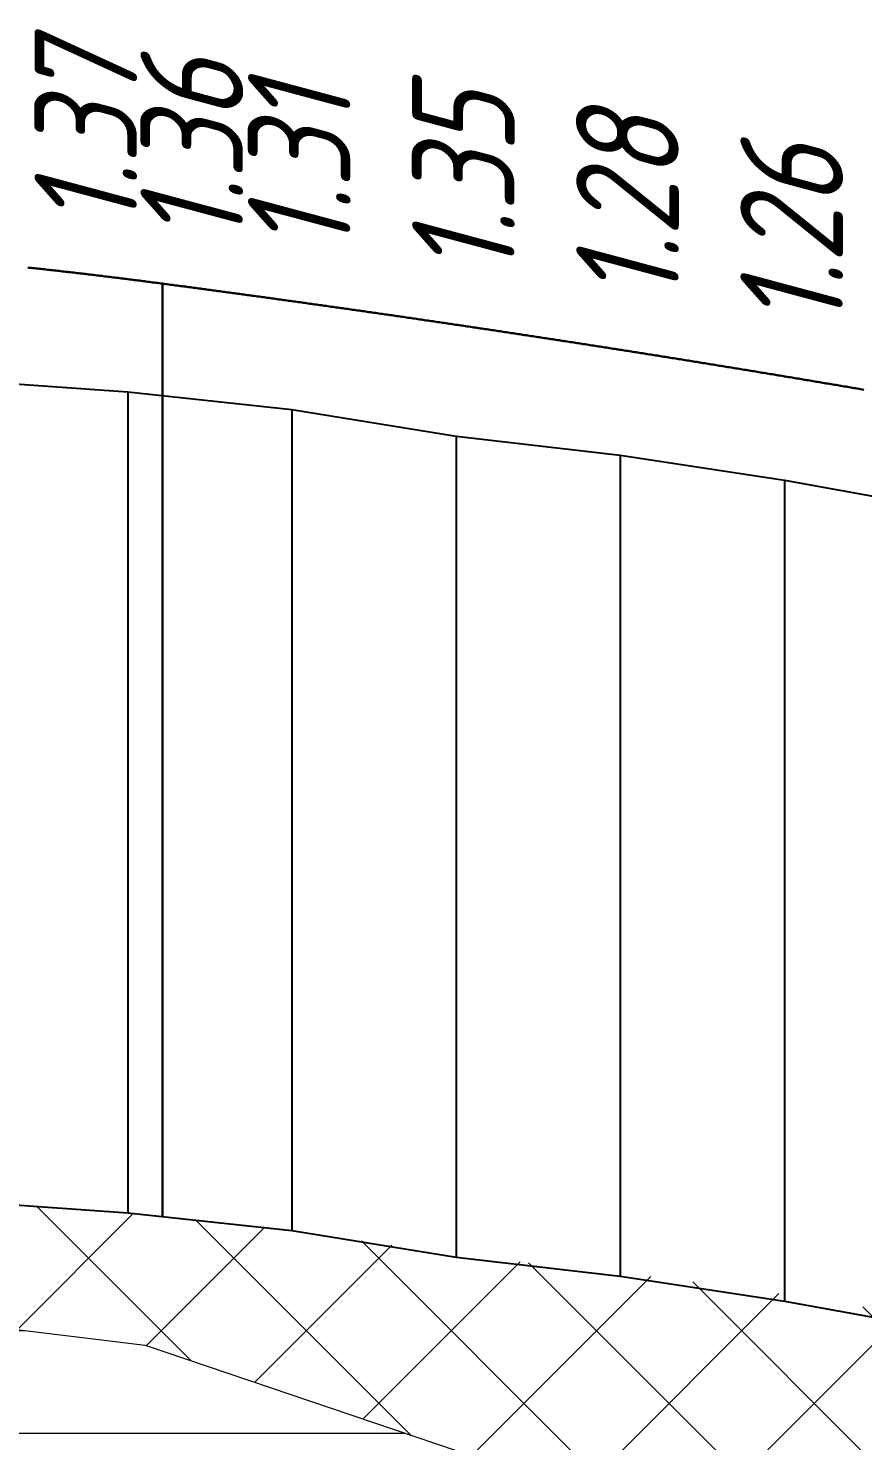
# Model space of a CAD drawing. Extents: x 2172 to 5772, y -842 to -248.
# Drawn here: x 2672.8 to 2693.14, y -452.65 to -418.24 of the extents above; entities that cross this region are included whole.
import ezdxf

# ---------------------------------------------------------------- set-up
doc = ezdxf.new("R2010")
doc.units = 0
doc.header["$MEASUREMENT"] = 0
doc.layers.add('геология', color=7, linetype='CONTINUOUS', lineweight=20)
doc.layers.add('КРАСНЫЙ_ПРОФИЛЬ', color=1, linetype='CONTINUOUS', lineweight=30)
doc.layers.add('РАБОЧИЕ_ОТМЕТКИ', color=1, linetype='CONTINUOUS')
doc.layers.add('ЧЕРНЫЙ_ПРОФИЛЬ', color=7, linetype='CONTINUOUS')
doc.styles.add('ГОСТ', font='gost.TTF', dxfattribs={"oblique": 15, "height": 1})

msp = doc.modelspace()

# ---------------------------------------------------------------- hatches: boundary and pattern name
at = {"layer": 'геология', "linetype": 'Continuous'}
h = msp.add_hatch(dxfattribs=at)
h.set_pattern_fill('ANSI37', color=1, scale=20, style=0)
h.set_pattern_definition([(45, (2172.228298316206, -872.4662958991621), (-1.767766952966369, 1.767766952966369), []), (135, (2172.228298316206, -872.4662958991621), (-1.767766952966369, -1.767766952966369), [])])
h.paths.add_polyline_path([(2633.839618316206, -446.7079562991621), (2631.228298316206, -446.7862958991618), (2627.248173737087, -447.2281248624919), (2623.26739288943, -447.6023611415561), (2619.228298316205, -447.345845184389), (2615.193754139933, -447.0040254737639), (2611.228298316205, -446.8113952001277), (2609.467983785757, -446.7557950554424), (2582.250367721263, -449.9950273078866), (2610.446945610804, -450.4906609387263), (2615.66845780354, -450.3057307099452), (2633.839618316206, -449.6779562991624)])
edge = h.paths.add_edge_path()
edge.add_arc((2660.55883649058, -448.2157028896555), 3.890410880645504, 155.4243953120047, 179.9999999999992, ccw=False)
edge.add_line((2657.0208452098, -446.5977058200142), (2655.228298316206, -446.6962958991621))
edge.add_line((2655.228298316206, -446.6962958991621), (2651.228298316206, -446.7762958991621))
edge.add_line((2651.228298316206, -446.7762958991621), (2647.228298316206, -446.7362958991621))
edge.add_line((2647.228298316206, -446.7362958991621), (2643.228298316206, -446.6762958991621))
edge.add_line((2643.228298316206, -446.6762958991621), (2639.228298316206, -446.6762958991621))
edge.add_line((2639.228298316206, -446.6762958991621), (2635.839618316206, -446.6678241991622))
edge.add_line((2635.839618316206, -446.6678241991622), (2635.839618316206, -449.6779562991624))
edge.add_line((2635.839618316206, -449.6779562991624), (2657.049667678964, -450.2650574979025))
edge.add_line((2657.049667678964, -450.2650574979025), (2657.240617752861, -450.2466438609513))
edge.add_arc((2660.55883649058, -448.2157028896549), 3.890410880645045, 180.0000000000075, 211.4690328486368, ccw=False)
edge = h.paths.add_edge_path()
edge.add_line((2687.228298316206, -448.546295899162), (2683.228298316206, -448.126295899162))
edge.add_line((2683.228298316206, -448.126295899162), (2679.228298316206, -447.5162958991623))
edge.add_line((2679.228298316206, -447.5162958991623), (2675.19019393677, -447.0889909541715))
edge.add_line((2675.19019393677, -447.0889909541715), (2671.228298316205, -446.8139359623128))
edge.add_line((2671.228298316205, -446.8139359623128), (2667.167470278583, -446.3927138941874))
edge.add_line((2667.167470278583, -446.3927138941874), (2663.706663679583, -445.929553111444))
edge.add_arc((2660.55883649058, -448.2157028896553), 3.890410880644612, -1.5916157281026244e-12, 35.98950852461502, ccw=False)
edge.add_arc((2660.558836490578, -448.2157028896545), 3.890410880646868, 339.54716149990423, 359.99999999998664, ccw=False)
edge.add_line((2664.203996397674, -449.5751535404524), (2667.144716523808, -449.2915749501271))
edge.add_line((2667.144716523808, -449.2915749501271), (2675.652706987667, -450.3194734784493))
edge.add_line((2675.652706987667, -450.3194734784493), (2695.034198316206, -456.8733726491619))
edge.add_line((2695.034198316206, -456.8733726491619), (2695.034198316206, -449.8733726491619))
edge.add_line((2695.034198316206, -449.8733726491619), (2696.034198316206, -449.8733726491619))
edge.add_line((2696.034198316206, -449.8733726491619), (2695.228298316206, -449.7262958991623))
edge.add_line((2695.228298316206, -449.7262958991623), (2691.228298316206, -449.0762958991622))
edge.add_line((2691.228298316206, -449.0762958991622), (2687.228298316206, -448.546295899162))
h.paths.add_polyline_path([(2745.593978316206, -455.7399526991621), (2743.228298316206, -455.7162958991621), (2742.068298316206, -455.5762958991622), (2739.228298316206, -456.066295899162), (2735.228298316206, -456.4562958991619), (2731.228298316206, -456.296295899162), (2727.228298316206, -455.626295899162), (2723.228298316206, -454.8562958991624), (2719.228298316205, -454.046295899162), (2715.228298316206, -453.2462958991623), (2711.228298316206, -452.4962958991619), (2707.228298316206, -451.9262958991621), (2703.228298316206, -451.2562958991621), (2699.228298316206, -450.4562958991619), (2697.034198316206, -450.0558726491622), (2697.034198316206, -456.8733726491619), (2724.055916781248, -461.5742289673408), (2745.593978316206, -468.7499526991623)])
h.paths.add_polyline_path([(2755.069358316206, -455.9719250491621), (2751.228298316206, -455.8662958991622), (2747.593978316206, -455.7663520991618), (2747.593978316207, -468.7499526991623), (2755.069358316206, -466.9826038491619)])
h.paths.add_polyline_path([(2815.120858316206, -452.777577099162), (2811.228298316206, -453.1862958991624), (2807.228298316206, -453.5762958991622), (2803.228298316207, -453.9062958991617), (2799.228298316206, -454.2262958991623), (2795.228298316206, -454.4962958991619), (2791.228298316206, -454.7262958991623), (2787.228298316206, -454.8462958991622), (2783.228298316206, -454.9862958991621), (2779.228298316206, -455.1862958991624), (2775.228298316206, -455.546295899162), (2771.228298316206, -455.7862958991618), (2767.228298316206, -455.8962958991624), (2763.228298316206, -455.9462958991621), (2759.228298316206, -456.0062958991621), (2757.069358316206, -455.9901038491621), (2757.069358316206, -466.9826038491619), (2788.340275434422, -465.7261935144097), (2815.120858316206, -464.728362099162)])
edge = h.paths.add_edge_path(flags=16)
edge.add_arc((2783.434353114466, -460.2214643888109), 3.890410880644595, 0, 360)
edge = h.paths.add_edge_path()
edge.add_line((2875.223098316206, -453.2426648991623), (2876.223098316206, -453.2426648991623))
edge.add_line((2876.223098316206, -453.2426648991623), (2875.228298316206, -453.0262958991621))
edge.add_line((2875.228298316206, -453.0262958991621), (2871.228298316206, -452.6762958991621))
edge.add_line((2871.228298316206, -452.6762958991621), (2867.228298316206, -452.2462958991619))
edge.add_line((2867.228298316206, -452.2462958991619), (2863.228298316206, -451.6662958991619))
edge.add_line((2863.228298316206, -451.6662958991619), (2859.228298316206, -451.796295899162))
edge.add_line((2859.228298316206, -451.796295899162), (2855.228298316206, -451.7762958991621))
edge.add_line((2855.228298316206, -451.7762958991621), (2851.228298316206, -451.626295899162))
edge.add_line((2851.228298316206, -451.626295899162), (2847.228298316206, -451.6362958991622))
edge.add_line((2847.228298316206, -451.6362958991622), (2843.228298316206, -451.8862958991622))
edge.add_line((2843.228298316206, -451.8862958991622), (2839.228298316206, -452.086295899162))
edge.add_line((2839.228298316206, -452.086295899162), (2835.228298316206, -452.2662958991623))
edge.add_line((2835.228298316206, -452.2662958991623), (2831.228298316206, -452.3262958991622))
edge.add_line((2831.228298316206, -452.3262958991622), (2827.228298316206, -452.356295899162))
edge.add_line((2827.228298316206, -452.356295899162), (2823.228298316206, -452.4862958991621))
edge.add_line((2823.228298316206, -452.4862958991621), (2819.228298316206, -452.5962958991622))
edge.add_line((2819.228298316206, -452.5962958991622), (2817.120858316206, -452.685862099162))
edge.add_line((2817.120858316206, -452.685862099162), (2817.120858316207, -464.728362099162))
edge.add_line((2817.120858316207, -464.728362099162), (2841.519942303172, -461.4338744258685))
edge.add_line((2841.519942303172, -461.4338744258685), (2851.357446021174, -460.5249309913179))
edge.add_arc((2854.946929916547, -462.0252316895438), 3.890410880644955, 35.27094032173909, 157.3164797705259, ccw=False)
edge.add_line((2858.123180277731, -459.7787387642661), (2875.223098316206, -457.2426648991623))
edge.add_line((2875.223098316206, -457.2426648991623), (2875.223098316206, -453.2426648991623))
edge = h.paths.add_edge_path(flags=16)
edge.add_arc((2843.046927542828, -456.451540518804), 3.890410880644595, 0, 360)
h.paths.add_polyline_path([(2888.739281536642, -455.3336167631546), (2887.228298316206, -455.1862958991624), (2883.228298316206, -454.7662958991623), (2879.228298316206, -453.8962958991624), (2877.223098316206, -453.460164899162), (2877.223098316206, -457.2426648991623), (2893.450747428893, -459.6774577778015), (2902.603992074668, -461.0198924483784), (2904.545983276949, -461.3957067202355), (2896.310482057064, -458.5058236841769)])
h.paths.add_polyline_path([(2935.147558316206, -458.591047799162), (2931.228298316206, -458.336295899162), (2927.228298316206, -458.356295899162), (2923.228298316206, -458.3862958991622), (2919.228298316206, -458.336295899162), (2915.228298316206, -458.0262958991621), (2911.228298316206, -458.106295899162), (2907.228298316206, -457.9362958991624), (2903.228298316206, -457.376295899162), (2899.228298316206, -456.6562958991622), (2895.228298316206, -456.0262958991621), (2891.228298316206, -455.5762958991622), (2888.739281536642, -455.3336167631546), (2896.310482057064, -458.5058236841769), (2904.545983276949, -461.3957067202355), (2908.331322801781, -462.1282458870382), (2918.133560621665, -462.446549936446), (2926.46777423272, -461.4882399433709), (2935.147558316206, -460.1123829491621)])
h.paths.add_polyline_path([(2983.228298316206, -458.9062958991622), (2979.228298316206, -458.4662958991621), (2975.228298316206, -457.9962958991619), (2971.228298316206, -457.8262958991622), (2967.228298316206, -457.7562958991621), (2963.228298316206, -458.2562958991621), (2959.228298316206, -458.316295899162), (2955.228298316206, -458.3262958991622), (2951.228298316206, -458.4162958991619), (2947.228298316206, -458.4762958991623), (2943.228298316206, -458.5262958991621), (2939.228298316206, -458.6662958991619), (2937.147558316206, -458.629882949162), (2937.147558316206, -460.1123829491621), (2952.448995608729, -460.3338642101926), (2964.352240255217, -460.2551755063332), (2968.652368898582, -459.6297870239005), (2976.392600456644, -460.0206569280463), (2995.845418316206, -461.6750234991623), (2995.845418316206, -460.6325234991618), (2995.228298316206, -460.606295899162), (2991.228298316206, -460.0362958991618), (2987.228298316206, -459.3662958991622)])
h.paths.add_polyline_path([(3035.228298316206, -464.7062958991619), (3031.228298316206, -464.5262958991621), (3027.228298316206, -464.3662958991622), (3023.228298316206, -463.9562958991619), (3019.228298316206, -463.3962958991624), (3015.228298316206, -462.7562958991621), (3011.228298316206, -461.8962958991624), (3007.228298316206, -461.2462958991619), (3003.228298316206, -460.9362958991624), (2999.228298316206, -460.7762958991621), (2997.845418316206, -460.7175234991619), (2997.845418316206, -461.6750234991623), (3007.239669582856, -462.4484338900229), (3015.756729499588, -464.4723046619447), (3028.118163672132, -466.3527762888416), (3036.548709061683, -466.3527762888416), (3044.546911907137, -467.4874882565609), (3055.943118316206, -469.7292598991621), (3055.943118316206, -467.7292598991621), (3056.943118316206, -467.7292598991621), (3055.228298316206, -467.3862958991622), (3051.228298316206, -466.626295899162), (3047.228298316206, -466.086295899162), (3043.228298316206, -465.6962958991621), (3039.228298316206, -465.296295899162)])
edge = h.paths.add_edge_path()
edge.add_arc((3085.653526360618, -471.8679662798903), 3.890410880644595, 119.50582378527781, 180.0000000000025, ccw=False)
edge.add_line((3083.737452222852, -468.4821197507604), (3083.228298316206, -468.4362958991624))
edge.add_line((3083.228298316206, -468.4362958991624), (3079.228298316206, -468.3262958991622))
edge.add_line((3079.228298316206, -468.3262958991622), (3075.228298316206, -469.2762958991621))
edge.add_line((3075.228298316206, -469.2762958991621), (3071.228298316206, -469.4162958991619))
edge.add_line((3071.228298316206, -469.4162958991619), (3067.228298316206, -469.1462958991624))
edge.add_line((3067.228298316206, -469.1462958991624), (3063.228298316206, -468.6362958991622))
edge.add_line((3063.228298316206, -468.6362958991622), (3059.228298316206, -468.1862958991624))
edge.add_line((3059.228298316206, -468.1862958991624), (3057.943118316206, -467.9292598991619))
edge.add_line((3057.943118316206, -467.9292598991619), (3057.943118316206, -469.7292598991621))
edge.add_line((3057.943118316206, -469.7292598991621), (3066.481354916306, -472.3366333741515))
edge.add_line((3066.481354916306, -472.3366333741515), (3075.035402094329, -473.3733292928346))
edge.add_line((3075.035402094329, -473.3733292928346), (3081.671250402787, -474.7728713062106))
edge.add_line((3081.671250402787, -474.7728713062106), (3083.425456310899, -475.0571669123037))
edge.add_arc((3085.653526360619, -471.8679662798906), 3.890410880645027, 179.9999999999975, 235.0607094136279, ccw=False)
edge = h.paths.add_edge_path()
edge.add_line((3098.295118316206, -469.5729516134479), (3097.548298316206, -469.626295899162))
edge.add_line((3097.548298316206, -469.626295899162), (3095.228298316206, -469.5362958991618))
edge.add_line((3095.228298316206, -469.5362958991618), (3091.228298316206, -469.3462958991622))
edge.add_line((3091.228298316206, -469.3462958991622), (3088.204327897013, -468.9304999665228))
edge.add_arc((3085.653526360619, -471.8679662798896), 3.890410880644161, -1.1709744285326451e-11, 49.02999891305183, ccw=False)
edge.add_arc((3085.653526360618, -471.8679662798905), 3.890410880645049, -73.47192800772137, 1.5916157281026244e-12, ccw=False)
edge.add_line((3086.760290223182, -475.5976271991649), (3090.243060235616, -476.1620627691218))
edge.add_line((3090.243060235616, -476.1620627691218), (3098.295118316206, -478.5064629491621))
edge.add_line((3098.295118316206, -478.5064629491621), (3098.295118316206, -469.5729516134479))
h.paths.add_polyline_path([(3107.228298316206, -469.6462958991624), (3103.228298316206, -469.5162958991623), (3100.295118316206, -469.5089629491622), (3100.295118316206, -478.5064629491621), (3107.228298316206, -478.2956962847065)])
h.paths.add_polyline_path([(2937.82363220454, -461.0367388598938), (2945.704537571381, -461.0367388598938), (2945.704537571381, -456.5335222766203), (2937.82363220454, -456.5335222766203)])
h.paths.add_polyline_path([(2998.52149220454, -462.4527428707061), (3006.616836456299, -462.4527428707061), (3006.616836456299, -457.949526287432), (2998.52149220454, -457.949526287432)])
h.paths.add_polyline_path([(3058.618656107328, -470.5861924771325), (3067.358963795526, -470.5861924771325), (3067.358963795526, -466.0797593105849), (3058.618656107328, -466.0797593105849)])
h.paths.add_polyline_path([(3100.970081520068, -479.3959115272628), (3109.710389208265, -479.3959115272628), (3109.710389208265, -474.8894783607157), (3100.970081520068, -474.8894783607157)])
h = msp.add_hatch(dxfattribs=at)
h.set_pattern_fill('ANSI31', scale=20, angle=135, style=0)
h.set_pattern_definition([(180, (2172.228298316206, -872.4662958991621), (-4.440892098500626e-16, -2.5), [])])
h.paths.add_polyline_path([(3105.679207622236, -497.8943627099234), (3100.295118316207, -497.5064629491621), (3100.295118316208, -519.5064629491621)])
h.paths.add_polyline_path([(3098.295118316206, -497.5064629491621), (3069.0260561666, -496.4570742940487), (3098.295118316206, -519.5064629491621)])
h.paths.add_polyline_path([(3095.376831863531, -507.8402763842646, -1), (3087.596010102242, -507.8402763842646, -1)], flags=16)
h.paths.add_polyline_path([(3098.295118316206, -478.5064629491621), (3094.269089275911, -477.3342628591417), (3075.949748668636, -477.8594601055929), (3057.943118316206, -477.7292598991617), (3057.943118316207, -487.7292598991621), (3069.0260561666, -496.4570742940487), (3098.295118316206, -497.5064629491621)])
h.paths.add_polyline_path([(3082.547469440916, -484.7202052537982, -1), (3090.328291202205, -484.7202052537982, -1)], flags=16)
h.paths.add_polyline_path([(3107.228298316206, -478.2956962847065), (3100.295118316206, -478.5064629491621), (3100.295118316207, -497.5064629491621), (3105.679207622236, -497.8943627099234), (3107.228298316206, -491.6762074277949)])
h.paths.add_polyline_path([(3055.943118316206, -477.7292598991621), (2997.845418316206, -470.6750234991619), (2997.845418316207, -480.6750234991623), (3055.943118316206, -487.7292598991621)])
h.paths.add_polyline_path([(3020.091967235999, -478.7886192812703, -1), (3027.872788997288, -478.7886192812703, -1)], flags=16)
h.paths.add_polyline_path([(2995.845418316206, -470.6750234991623), (2937.147558316206, -467.6123829491621), (2937.147558316207, -478.6123829491621), (2995.845418316206, -480.6750234991623)])
h.paths.add_polyline_path([(2965.266300129754, -474.5182347950877, -1), (2973.047121891043, -474.5182347950877, -1)], flags=16)
h.paths.add_polyline_path([(2935.147558316206, -467.6123829491621), (2902.577991698146, -467.0126478501343), (2877.223098316206, -464.2426648991623), (2877.223098316207, -473.2426648991623), (2935.147558316206, -478.6123829491621)])
h.paths.add_polyline_path([(2875.223098316206, -464.2426648991623), (2858.103892357435, -464.2987498810403, -0.5101011995025341), (2851.804931828581, -464.3193861820441), (2819.36259145752, -464.4256719569903), (2817.120858316207, -464.728362099162), (2817.120858316207, -472.728362099162), (2875.223098316206, -473.2426648991623)])
h.paths.add_polyline_path([(2866.261445358425, -468.4762055373694, -1), (2858.480623597135, -468.4762055373694, -1)], flags=16)
h.paths.add_polyline_path([(2815.120858316206, -464.728362099162), (2788.340275434422, -465.7261935144097), (2757.069358316206, -466.9826038491619), (2757.069358316206, -475.9826038491619), (2815.120858316206, -472.728362099162)])
h.paths.add_polyline_path([(2812.24254389102, -467.9003743732919), (2812.24254389102, -465.9003743732919), (2814.24254389102, -465.9003743732919), (2814.24254389102, -467.9003743732919)], flags=16)
h.paths.add_polyline_path([(2755.069358316206, -466.9826038491619), (2747.593978316207, -468.7499526991623), (2747.593978316208, -484.7499526991623), (2752.775095961184, -485.1184749186427), (2755.069358316206, -475.9826038491619)])
h.paths.add_polyline_path([(2745.593978316206, -468.7499526991623), (2724.055916781248, -461.5742289673408), (2697.034198316206, -456.8733726491619), (2697.034198316207, -469.8733726491623), (2715.940755013467, -483.8417760237071), (2745.593978316206, -484.7499526991623)])
h.paths.add_polyline_path([(2738.949592955368, -474.7945590289091, -1), (2731.168771194079, -474.7945590289091, -1)], flags=16)
h.paths.add_polyline_path([(2695.034198316206, -456.8733726491619), (2675.652706987667, -450.3194734784493), (2667.144716523808, -449.2915749501271), (2664.203996397674, -449.5751535404524, -0.6253434620842427), (2657.240617752861, -450.2466438609513), (2657.049667678964, -450.2650574979025), (2635.839618316206, -449.6779562991624), (2635.839618316207, -466.6779562991624), (2695.034198316206, -469.8733726491619)])
h.paths.add_polyline_path([(2656.512356106478, -459.6468937802665, -1), (2664.293177867768, -459.6468937802665, -1)], flags=16)
h.paths.add_polyline_path([(2633.839618316206, -449.6779562991624), (2615.66845780354, -450.3057307099452), (2610.446945610804, -450.4906609387263), (2575.112338316206, -449.8695564991622), (2575.112338316207, -466.3695564991622), (2630.663387295495, -466.6612766740964), (2630.663387295495, -464.7286203710773), (2632.663387295495, -464.7286203710773), (2632.663387295495, -466.671779452362), (2633.839618316206, -466.6779562991624)])
h.paths.add_polyline_path([(2573.112338316206, -449.8695564991622), (2545.306779579127, -449.8069540004844), (2534.155570896887, -449.9415893971718), (2525.126914606546, -450.367031098167), (2516.098258316206, -450.7924727991622), (2516.098258316207, -466.7924727991622), (2573.112338316206, -466.3695564991622)])
h.paths.add_polyline_path([(2514.098258316206, -450.7957687591543), (2502.317630489373, -453.2379698841423), (2488.412318502147, -456.14242074308), (2473.994618316206, -463.3461871320387), (2473.994618316206, -477.3461871320387), (2501.918132637698, -477.2869960702092), (2514.098258316206, -466.7924727991622)])
h.paths.add_polyline_path([(2492.068629507241, -466.4773391297667, -1), (2484.287807745952, -466.4773391297667, -1)], flags=16)
h.paths.add_polyline_path([(3100.970656107328, -498.5366836078883), (3109.710963795525, -498.5366836078883), (3109.710963795525, -494.0302504413407), (3100.970656107328, -494.0302504413407)], flags=9)
h.paths.add_polyline_path([(3089.500636414288, -509.8893610622281), (3093.521641852608, -509.8893610622281), (3093.521641852608, -505.3861444789545), (3089.500636414288, -505.3861444789545)], flags=8)
h.paths.add_polyline_path([(3084.452095752962, -486.7692899317617), (3088.6875400762, -486.7692899317617), (3088.6875400762, -482.2660733484881), (3084.452095752962, -482.2660733484881)], flags=8)
h.paths.add_polyline_path([(3058.618656107328, -488.4627219249874), (3067.358963795526, -488.4627219249874), (3067.358963795526, -483.9562887584398), (3058.618656107328, -483.9562887584398)], flags=24)
h.paths.add_polyline_path([(3053.467088913955, -492.4495478010599), (3062.420188705385, -492.4495478010599), (3062.420188705385, -487.9463312177859), (3053.467088913955, -487.9463312177859)], flags=9)
h.paths.add_polyline_path([(3100.970081520068, -479.3959115272628), (3109.710389208265, -479.3959115272628), (3109.710389208265, -474.8894783607157), (3100.970081520068, -474.8894783607157)], flags=9)
h.paths.add_polyline_path([(3021.996593548045, -480.8377039592337), (3026.232037871283, -480.8377039592337), (3026.232037871283, -476.3344873759602), (3021.996593548045, -476.3344873759602)], flags=8)
h.paths.add_polyline_path([(2998.520956107328, -481.4084855249876), (3007.261263795525, -481.4084855249876), (3007.261263795525, -476.9020523584395), (2998.520956107328, -476.9020523584395)], flags=25)
h.paths.add_polyline_path([(2967.1709264418, -476.5673194730512), (2971.406370765038, -476.5673194730512), (2971.406370765038, -472.0641028897776), (2967.1709264418, -472.0641028897776)], flags=8)
h.paths.add_polyline_path([(2937.823096107328, -479.3458449749874), (2946.563403795525, -479.3458449749874), (2946.563403795525, -474.8394118084398), (2937.823096107328, -474.8394118084398)], flags=25)
h.paths.add_polyline_path([(2877.898636107328, -473.9761269249875), (2886.638943795525, -473.9761269249875), (2886.638943795525, -469.4696937584399), (2877.898636107328, -469.4696937584399)], flags=25)
h.paths.add_polyline_path([(2860.385249909181, -470.5252902153329), (2864.620694232419, -470.5252902153329), (2864.620694232419, -466.0220736320589), (2860.385249909181, -466.0220736320589)], flags=8)
h.paths.add_polyline_path([(2817.796396107328, -473.4618241249873), (2826.536703795525, -473.4618241249873), (2826.536703795525, -468.9553909584401), (2817.796396107328, -468.9553909584401)], flags=9)
h.paths.add_polyline_path([(2817.796396107328, -465.6470818580647), (2825.893387140772, -465.6470818580647), (2825.893387140772, -461.1406486915166), (2817.796396107328, -461.1406486915166)], flags=9)
h.paths.add_polyline_path([(2804.271417831133, -468.4068788099257), (2813.440603289166, -468.4068788099257), (2813.440603289166, -463.9004456433786), (2804.271417831133, -463.9004456433786)], flags=9)
h.paths.add_polyline_path([(2757.744896107328, -476.7160658749872), (2766.485203795525, -476.7160658749872), (2766.485203795525, -472.20963270844), (2757.744896107328, -472.20963270844)], flags=9)
h.paths.add_polyline_path([(2757.745432204541, -467.7346371222375), (2765.197459801546, -467.7346371222375), (2765.197459801546, -463.2314205389639), (2757.745432204541, -463.2314205389639)], flags=9)
h.paths.add_polyline_path([(2752.592218229482, -480.7055722371215), (2760.26033149309, -480.7055722371215), (2760.26033149309, -476.1991390705739), (2752.592218229482, -476.1991390705739)], flags=9)
h.paths.add_polyline_path([(2748.268405422855, -485.5615360342072), (2757.010359892738, -485.5615360342072), (2757.010359892738, -481.0518862843855), (2748.268405422855, -481.0518862843855)], flags=9)
h.paths.add_polyline_path([(2748.27005220454, -469.6056361972114), (2756.150957571381, -469.6056361972114), (2756.150957571381, -465.1024196139374), (2748.27005220454, -465.1024196139374)], flags=9)
h.paths.add_polyline_path([(2733.073397506124, -476.8436437068722), (2737.308841829363, -476.8436437068722), (2737.308841829363, -472.3404271235986), (2733.073397506124, -472.3404271235986)], flags=8)
h.paths.add_polyline_path([(2697.709736107328, -470.6068346749876), (2706.450043795525, -470.6068346749876), (2706.450043795525, -466.10040150844), (2697.709736107328, -466.10040150844)], flags=24)
h.paths.add_polyline_path([(2692.558168913954, -474.5936605510601), (2700.224635395878, -474.5936605510601), (2700.224635395878, -470.0904439677861), (2692.558168913954, -470.0904439677861)], flags=9)
h.paths.add_polyline_path([(2658.416982418524, -461.6959784582305), (2662.652426741763, -461.6959784582305), (2662.652426741763, -457.1927618749564), (2658.416982418524, -457.1927618749564)], flags=8)
h.paths.add_polyline_path([(2636.515156107328, -467.4114183249876), (2645.255463795525, -467.4114183249876), (2645.255463795525, -462.90498515844), (2636.515156107328, -462.90498515844)], flags=25)
h.paths.add_polyline_path([(2636.51569220454, -450.5424483957158), (2645.039914226135, -450.5424483957158), (2645.039914226135, -446.0392318124418), (2636.51569220454, -446.0392318124418)], flags=9)
h.paths.add_polyline_path([(2624.013731632554, -467.2345887104984), (2631.251320344641, -467.2345887104984), (2631.251320344641, -462.7313721272249), (2624.013731632554, -462.7313721272249)], flags=9)
h.paths.add_polyline_path([(2575.787876107328, -467.1030185249874), (2584.528183795525, -467.1030185249874), (2584.528183795525, -462.5965853584398), (2575.787876107328, -462.5965853584398)], flags=9)
h.paths.add_polyline_path([(2575.78841220454, -450.7077843336756), (2584.098195341217, -450.7077843336756), (2584.098195341217, -446.204567750402), (2575.78841220454, -446.204567750402)], flags=9)
h.paths.add_polyline_path([(2516.773796107328, -467.5259348249874), (2525.514103795525, -467.5259348249874), (2525.514103795525, -463.0195016584398), (2516.773796107328, -463.0195016584398)], flags=9)
h.paths.add_polyline_path([(2516.77433220454, -451.6306054967708), (2525.512993111052, -451.6306054967708), (2525.512993111052, -447.1273889134973), (2516.77433220454, -447.1273889134973)], flags=9)
h.paths.add_polyline_path([(2486.192434057998, -468.5264238077302), (2490.427878381236, -468.5264238077302), (2490.427878381236, -464.0232072244562), (2486.192434057998, -464.0232072244562)], flags=8)
h.paths.add_polyline_path([(2474.670156107328, -478.3198071327324), (2483.410463795525, -478.3198071327324), (2483.410463795525, -473.8133739661844), (2474.670156107328, -473.8133739661844)], flags=9)
h.paths.add_polyline_path([(2474.670156107328, -464.0349563111795), (2482.767147140772, -464.0349563111795), (2482.767147140772, -459.5285231446314), (2474.670156107328, -459.5285231446314)], flags=24)

# ---------------------------------------------------------------- linework, layer by layer
at = {"layer": 'геология', "color": 7, "linetype": 'Continuous'}
for p, q in [((2667.144716523808, -449.2915749501271), (2675.652706987667, -450.3194734784493)), ((2675.652706987667, -450.3194734784493), (2695.034198316206, -456.8733726491619))]:
    msp.add_line(p, q, dxfattribs=at)
at = {"layer": 'КРАСНЫЙ_ПРОФИЛЬ'}
msp.add_line((2676.071229242949, -424.4598537231049), (2676.071229242949, -447.1743205489608), dxfattribs=at)
for points in [[(2672.792390893374, -424.0676237665718), (2672.832376726904, -424.0719272103138), (2672.872362560437, -424.0762425021648), (2672.912348393967, -424.0805696421248), (2672.9523342275, -424.0849086301938), (2672.992320061031, -424.0892594663718), (2673.032305894562, -424.0936221506578), (2673.072291728094, -424.0979966830538), (2673.112277561625, -424.1023830635578), (2673.152263395156, -424.1067812921718), (2673.192249228688, -424.1111913688938), (2673.232235062219, -424.1156132937248), (2673.27222089575, -424.1200470666658), (2673.312206729282, -424.1244926877148), (2673.352192562814, -424.1289501568729), (2673.392178396344, -424.1334194741398), (2673.432164229876, -424.1379006395148), (2673.472150063407, -424.1423936529998), (2673.512135896939, -424.1468985145938), (2673.55212173047, -424.1514152242958), (2673.592107564002, -424.1559437821068), (2673.632093397533, -424.1604841880278), (2673.672079231064, -424.1650364420568), (2673.712065064596, -424.1696005441949), (2673.752050898127, -424.1741764944418), (2673.792036731658, -424.1787642927978), (2673.832022565191, -424.1833639392628), (2673.872008398721, -424.1879754338358), (2673.911994232252, -424.1925987765188), (2673.951980065784, -424.1972339673109), (2673.991965899315, -424.2018810062108), (2674.031951732848, -424.2065398932198), (2674.071937566378, -424.2112106283388), (2674.111923399911, -424.2158932115659), (2674.151909233442, -424.2205876429018), (2674.191895066972, -424.2252939223468), (2674.231880900505, -424.2300120499008), (2674.271866734035, -424.2347420255638), (2674.311852567567, -424.2394838493348), (2674.351838401099, -424.2442375212158), (2674.391824234629, -424.2490030412048), (2674.431810068161, -424.2537804093038), (2674.471795901693, -424.2585696255109), (2674.511781735225, -424.2633706898268), (2674.551767568756, -424.2681836022518), (2674.591753402286, -424.2730083627858), (2674.631739235819, -424.2778449714288), (2674.67172506935, -424.2826934281808), (2674.711710902881, -424.2875537330418), (2674.751696736413, -424.2924258860108), (2674.791682569944, -424.2973098870898), (2674.831668403475, -424.3022057362768), (2674.871654237007, -424.3071134335738), (2674.911640070538, -424.3120329789788), (2674.951625904069, -424.3169643724928), (2674.991611737601, -424.3219076141158), (2675.031597571132, -424.3268627038478), (2675.071583404663, -424.3318296416888), (2675.111569238195, -424.3368084276388), (2675.151555071727, -424.3417990616978), (2675.191540905259, -424.3468015438648), (2675.228295841679, -424.3514102710258), (2675.231526738789, -424.3518158741418), (2675.271512572321, -424.3568420525268), (2675.311498405852, -424.3618800790208), (2675.351484239383, -424.3669299536248), (2675.391470072916, -424.3719916763368), (2675.431455906446, -424.3770652471578), (2675.471441739979, -424.3821506660878), (2675.51142757351, -424.3872479331268), (2675.55141340704, -424.3923570482738), (2675.591399240573, -424.3974780115308), (2675.631385074103, -424.4026108228968), (2675.671370907636, -424.4077554823708), (2675.711356741167, -424.4129119899538), (2675.751342574697, -424.4180803456468), (2675.79132840823, -424.4232605494478), (2675.831314241761, -424.4284526013578), (2675.871300075292, -424.4336565013768), (2675.911285908824, -424.4388722495048), (2675.951271742354, -424.4440998457418), (2675.991257575886, -424.4493392900868), (2676.031243409418, -424.4545905825418), (2676.071229242949, -424.4598537231049)], [(2676.071229242949, -424.4598537231049), (2676.111169846848, -424.4651186410718), (2676.151110450746, -424.4703871858508), (2676.191051054645, -424.4756593574409), (2676.230991658545, -424.4809351558438), (2676.270932262443, -424.4862145810578), (2676.310872866341, -424.4914976330838), (2676.350813470241, -424.4967843119218), (2676.390754074139, -424.5020746175719), (2676.430694678038, -424.5073685500338), (2676.470635281937, -424.5126661093078), (2676.510575885835, -424.5179672953938), (2676.550516489734, -424.5232721082918), (2676.590457093634, -424.5285805480008), (2676.630397697531, -424.5338926145228), (2676.670338301431, -424.5392083078568), (2676.71027890533, -424.5445276280018), (2676.750219509228, -424.5498505749588), (2676.790160113128, -424.5551771487279), (2676.830100717026, -424.5605073493098), (2676.870041320924, -424.5658411767028), (2676.909981924824, -424.5711786309078), (2676.949922528723, -424.5765197119238), (2676.98986313262, -424.5818644197528), (2677.02980373652, -424.5872127543938), (2677.069744340419, -424.5925647158468), (2677.109684944317, -424.5979203041109), (2677.149625548217, -424.6032795191869), (2677.189566152114, -424.6086423610758), (2677.229506756014, -424.6140088297758), (2677.269447359913, -424.6193789252878), (2677.309387963812, -424.6247526476118), (2677.34932856771, -424.6301299967478), (2677.389269171608, -424.6355109726958), (2677.429209775507, -424.6408955754558), (2677.469150379407, -424.6462838050278), (2677.509090983304, -424.6516756614118), (2677.549031587203, -424.6570711446068), (2677.588972191103, -424.6624702546148), (2677.628912795001, -424.6678729914339), (2677.6688533989, -424.6732793550648), (2677.708794002799, -424.6786893455088), (2677.748734606697, -424.6841029627638), (2677.788675210596, -424.6895202068308), (2677.828615814496, -424.6949410777098), (2677.868556418393, -424.7003655754008), (2677.908497022293, -424.7057936999038), (2677.948437626192, -424.7112254512178), (2677.98837823009, -424.7166608293448), (2678.028318833989, -424.7220998342828), (2678.068259437888, -424.7275424660338), (2678.108200041786, -424.7329887245958), (2678.148140645686, -424.7384386099708), (2678.188081249585, -424.7438921221568), (2678.228021853482, -424.7493492611548), (2678.267962457382, -424.7548100269648), (2678.307903061281, -424.7602744195868), (2678.347843665179, -424.7657424390208), (2678.387784269077, -424.7712140852658), (2678.427724872976, -424.7766893583238), (2678.467665476875, -424.7821682581938), (2678.507606080775, -424.7876507848748), (2678.547546684672, -424.7931369383688), (2678.587487288572, -424.7986267186738), (2678.62742789247, -424.8041201257909), (2678.667368496369, -424.8096171597208), (2678.707309100268, -424.8151178204618), (2678.747249704166, -424.8206221080148), (2678.787190308065, -424.8261300223798), (2678.827130911965, -424.8316415635558), (2678.867071515863, -424.8371567315448), (2678.907012119761, -424.8426755263458), (2678.946952723661, -424.8481979479578), (2678.986893327559, -424.8537239963828), (2679.026833931458, -424.8592536716188), (2679.066774535358, -424.8647869736678), (2679.106715139255, -424.8703239025278), (2679.146655743154, -424.8758644581998), (2679.186596347054, -424.8814086406838), (2679.226536950952, -424.8869564499798), (2679.228295841679, -424.8872008458928), (2679.266477554851, -424.8925078860877), (2679.30641815875, -424.8980629490079), (2679.346358762648, -424.9036216387389), (2679.386299366548, -424.9091839552828), (2679.426239970446, -424.9147498986388), (2679.466180574344, -424.9203194688058), (2679.506121178244, -424.9258926657848), (2679.546061782143, -424.9314694895768), (2679.58600238604, -424.9370499401798), (2679.625942989939, -424.9426340175948), (2679.665883593838, -424.9482217218218), (2679.705824197737, -424.9538130528608), (2679.745764801637, -424.9594080107118), (2679.785705405534, -424.9650065953748), (2679.825646009434, -424.9706088068488), (2679.865586613332, -424.9762146451358), (2679.905527217231, -424.9818241102338), (2679.94546782113, -424.9874372021448), (2679.985408425028, -424.9930539208668), (2680.025349028927, -424.9986742664008), (2680.065289632827, -425.0042982387478), (2680.105230236725, -425.0099258379058), (2680.145170840623, -425.0155570638758), (2680.185111444523, -425.0211919166578), (2680.225052048421, -425.0268303962508), (2680.26499265232, -425.0324725026568), (2680.304933256219, -425.0381182358748), (2680.344873860117, -425.0437675959038), (2680.384814464016, -425.0494205827458), (2680.424755067916, -425.0550771963988), (2680.464695671813, -425.0607374368648), (2680.504636275713, -425.0664013041418), (2680.544576879612, -425.0720687982308), (2680.58451748351, -425.0777399191318), (2680.624458087409, -425.0834146668448), (2680.664398691308, -425.0890930413698), (2680.704339295206, -425.0947750427068), (2680.744279899106, -425.1004606708548), (2680.784220503005, -425.1061499258158), (2680.824161106902, -425.1118428075878), (2680.864101710802, -425.1175393161728), (2680.904042314701, -425.1232394515688), (2680.943982918599, -425.1289432137778), (2680.983923522499, -425.1346506027978), (2681.023864126396, -425.1403616186298), (2681.063804730295, -425.1460762612738), (2681.103745334195, -425.1517945307298), (2681.143685938094, -425.1575164269978), (2681.183626541992, -425.1632419500768), (2681.22356714589, -425.1689710999689), (2681.263507749789, -425.1747038766728), (2681.303448353689, -425.1804402801878), (2681.343388957586, -425.1861803105158), (2681.383329561485, -425.1919239676548), (2681.423270165385, -425.1976712516058), (2681.463210769283, -425.2034221623688), (2681.503151373181, -425.2091766999438), (2681.543091977081, -425.2149348643308), (2681.583032580979, -425.2206966555298), (2681.622973184878, -425.2264620735408), (2681.662913788778, -425.2322311183638), (2681.702854392675, -425.2380037899988), (2681.742794996575, -425.2437800884448), (2681.782735600474, -425.2495600137038), (2681.822676204372, -425.2553435657738), (2681.862616808271, -425.2611307446558), (2681.90255741217, -425.2669215503498), (2681.942498016068, -425.2727159828568), (2681.982438619968, -425.2785140421748), (2682.022379223867, -425.2843157283048), (2682.062319827764, -425.2901210412458), (2682.102260431664, -425.2959299809998), (2682.142201035563, -425.3017425475658), (2682.182141639461, -425.3075587409438), (2682.22208224336, -425.3133785611328), (2682.262022847258, -425.3192020081348), (2682.301963451157, -425.3250290819478), (2682.341904055057, -425.3308597825728), (2682.381844658954, -425.3366941100098), (2682.421785262854, -425.3425320642588), (2682.461725866753, -425.3483736453198), (2682.501666470651, -425.3542188531928), (2682.54160707455, -425.3600676878778), (2682.581547678448, -425.3659201493748), (2682.621488282347, -425.3717762376838), (2682.661428886247, -425.3776359528038), (2682.701369490146, -425.3834992947369), (2682.741310094043, -425.3893662634808), (2682.781250697943, -425.3952368590378), (2682.821191301841, -425.4011110814058), (2682.86113190574, -425.4069889305858), (2682.90107250964, -425.4128704065778), (2682.941013113537, -425.4187555093818), (2682.980953717436, -425.4246442389978), (2683.020894321336, -425.4305365954258), (2683.060834925233, -425.4364325786648), (2683.100775529133, -425.4423321887168), (2683.140716133032, -425.4482354255808), (2683.18065673693, -425.4541422892558), (2683.220597340829, -425.4600527797428), (2683.228295841679, -425.4611924362078), (2683.260537944728, -425.4659668970428), (2683.300478548626, -425.4718846411538), (2683.340419152526, -425.4778060120768), (2683.380359756425, -425.4837310098118), (2683.420300360322, -425.4896596343588), (2683.460240964222, -425.4955918857178), (2683.50018156812, -425.5015277638888), (2683.540122172019, -425.5074672688708), (2683.580062775919, -425.5134104006658), (2683.620003379816, -425.5193571592728), (2683.659943983715, -425.5253075446908), (2683.699884587615, -425.5312615569208), (2683.739825191513, -425.5372191959638), (2683.779765795412, -425.5431804618178), (2683.81970639931, -425.5491453544839), (2683.859647003209, -425.5551138739618), (2683.899587607109, -425.5610860202518), (2683.939528211006, -425.5670617933538), (2683.979468814905, -425.5730411932668), (2684.019409418805, -425.5790242199928), (2684.059350022703, -425.5850108735308), (2684.099290626602, -425.5910011538798), (2684.139231230501, -425.5969950610419), (2684.179171834399, -425.6029925950148), (2684.219112438298, -425.6089937557998), (2684.259053042198, -425.6149985433968), (2684.298993646095, -425.6210069578058), (2684.338934249995, -425.6270189990269), (2684.378874853894, -425.6330346670598), (2684.418815457792, -425.6390539619048), (2684.458756061691, -425.6450768835618), (2684.49869666559, -425.6511034320298), (2684.538637269488, -425.6571336073108), (2684.578577873388, -425.6631674094028), (2684.618518477287, -425.6692048383078), (2684.658459081184, -425.6752458940238), (2684.698399685084, -425.6812905765518), (2684.738340288983, -425.6873388858918), (2684.778280892881, -425.6933908220438), (2684.818221496781, -425.6994463850078), (2684.858162100679, -425.7055055747838), (2684.898102704577, -425.7115683913718), (2684.938043308477, -425.7176348347718), (2684.977983912374, -425.7237049049828), (2685.017924516274, -425.7297786020068), (2685.057865120172, -425.7358559258418), (2685.097805724071, -425.7419368764898), (2685.13774632797, -425.7480214539488), (2685.177686931868, -425.7541096582198), (2685.217627535767, -425.7602014893028), (2685.257568139667, -425.7662969471978), (2685.297508743565, -425.7723960319048), (2685.337449347463, -425.7784987434238), (2685.377389951363, -425.7846050817548), (2685.417330555261, -425.7907150468968), (2685.45727115916, -425.7968286388518), (2685.49721176306, -425.8029458576178), (2685.537152366957, -425.8090667031968), (2685.577092970856, -425.8151911755868), (2685.617033574756, -425.8213192747888), (2685.656974178654, -425.8274510008028), (2685.696914782553, -425.8335863536288), (2685.736855386452, -425.8397253332668), (2685.77679599035, -425.8458679397169), (2685.81673659425, -425.8520141729788), (2685.856677198148, -425.8581640330528), (2685.896617802046, -425.8643175199378), (2685.936558405946, -425.8704746336358), (2685.976499009845, -425.8766353741448), (2686.016439613743, -425.8827997414668), (2686.056380217642, -425.8889677355998), (2686.096320821541, -425.8951393565447), (2686.136261425439, -425.9013146043018), (2686.176202029339, -425.9074934788708), (2686.216142633236, -425.9136759802518), (2686.256083237135, -425.9198621084448), (2686.296023841035, -425.9260518634499), (2686.335964444934, -425.9322452452668), (2686.375905048832, -425.9384422538948), (2686.41584565273, -425.9446428893359), (2686.455786256629, -425.9508471515878), (2686.495726860529, -425.9570550406528), (2686.535667464428, -425.9632665565288), (2686.575608068325, -425.9694816992168), (2686.615548672225, -425.9757004687168), (2686.655489276123, -425.9819228650288), (2686.695429880022, -425.9881488881528), (2686.735370483921, -425.9943785380888), (2686.775311087819, -426.0006118148368), (2686.815251691718, -426.0068487183958), (2686.855192295618, -426.0130892487678), (2686.895132899515, -426.0193334059508), (2686.935073503415, -426.0255811899468), (2686.975014107314, -426.0318326007538), (2687.014954711212, -426.0380876383728), (2687.054895315111, -426.0443463028038), (2687.09483591901, -426.0506085940468), (2687.134776522908, -426.0568745121018), (2687.174717126808, -426.0631440569688), (2687.214657730707, -426.0694172286478), (2687.228295841679, -426.0715600952888), (2687.254598334604, -426.0756940271388), (2687.294538938504, -426.0819744524408), (2687.334479542403, -426.0882585045558), (2687.374420146301, -426.0945461834818), (2687.414360750201, -426.1008374892208), (2687.454301354098, -426.1071324217708), (2687.494241957997, -426.1134309811328), (2687.534182561897, -426.1197331673068), (2687.574123165795, -426.1260389802928), (2687.614063769694, -426.1323484200909), (2687.654004373592, -426.1386614867008), (2687.693944977491, -426.1449781801228), (2687.73388558139, -426.1512985003558), (2687.773826185288, -426.1576224474018), (2687.813766789187, -426.1639500212598), (2687.853707393087, -426.1702812219289), (2687.893647996985, -426.1766160494099), (2687.933588600884, -426.1829545037038), (2687.973529204783, -426.1892965848088), (2688.013469808681, -426.1956422927258), (2688.05341041258, -426.2019916274548), (2688.09335101648, -426.2083445889958), (2688.133291620377, -426.2147011773488), (2688.173232224276, -426.2210613925128), (2688.213172828176, -426.2274252344898), (2688.253113432074, -426.2337927032778), (2688.293054035973, -426.2401637988788), (2688.332994639872, -426.2465385212908), (2688.37293524377, -426.2529168705158), (2688.41287584767, -426.2592988465518), (2688.452816451569, -426.2656844493998), (2688.492757055466, -426.2720736790598), (2688.532697659366, -426.2784665355318), (2688.572638263265, -426.2848630188158), (2688.612578867163, -426.2912631289118), (2688.652519471062, -426.2976668658188), (2688.692460074961, -426.3040742295388), (2688.732400678859, -426.3104852200698), (2688.772341282759, -426.3168998374138), (2688.812281886656, -426.3233180815688), (2688.852222490556, -426.3297399525368), (2688.892163094454, -426.3361654503158), (2688.932103698353, -426.3425945749068), (2688.972044302252, -426.3490273263098), (2689.01198490615, -426.3554637045248), (2689.051925510049, -426.3619037095518), (2689.091866113949, -426.3683473413898), (2689.131806717847, -426.3747946000408), (2689.171747321745, -426.3812454855038), (2689.211687925645, -426.3876999977778), (2689.251628529543, -426.3941581368648), (2689.291569133442, -426.4006199027628), (2689.331509737341, -426.4070852954728), (2689.371450341239, -426.4135543149948), (2689.411390945138, -426.4200269613288), (2689.451331549038, -426.4265032344749), (2689.491272152936, -426.4329831344328), (2689.531212756835, -426.4394666612028), (2689.571153360734, -426.4459538147848), (2689.611093964632, -426.4524445951778), (2689.651034568531, -426.4589390023838), (2689.69097517243, -426.4654370364008), (2689.730915776328, -426.4719386972308), (2689.770856380228, -426.4784439848718), (2689.810796984127, -426.4849528993249), (2689.850737588025, -426.4914654405898), (2689.890678191924, -426.4979816086668), (2689.930618795823, -426.5045014035558), (2689.970559399721, -426.5110248252568), (2690.010500003621, -426.5175518737698), (2690.050440607518, -426.5240825490948), (2690.090381211417, -426.5306168512308), (2690.130321815317, -426.5371547801798), (2690.170262419216, -426.5436963359398), (2690.210203023114, -426.5502415185128), (2690.250143627013, -426.5567903278967), (2690.290084230911, -426.5633427640929), (2690.330024834811, -426.5698988271008), (2690.36996543871, -426.5764585169208), (2690.409906042607, -426.5830218335528), (2690.449846646507, -426.5895887769968), (2690.489787250405, -426.5961593472528), (2690.529727854304, -426.6027335443198), (2690.569668458203, -426.6093113681998), (2690.609609062101, -426.6158928188908), (2690.649549666, -426.6224778963948), (2690.6894902699, -426.6290666007098), (2690.729430873797, -426.6356589318368), (2690.769371477696, -426.6422548897768), (2690.809312081596, -426.6488544745278), (2690.849252685494, -426.6554576860908), (2690.889193289393, -426.6620645244648), (2690.929133893292, -426.6686749896518), (2690.96907449719, -426.6752890816508), (2691.00901510109, -426.6819068004618), (2691.048955704989, -426.6885281460838), (2691.088896308886, -426.6951531185188), (2691.128836912786, -426.7017817177648), (2691.168777516685, -426.7084139438228), (2691.208718120583, -426.7150497966938), (2691.228295841679, -426.7183038231378), (2691.248658724481, -426.7216892763758), (2691.28859932838, -426.7283323828698), (2691.328539932279, -426.7349791161758), (2691.368480536179, -426.7416294762928), (2691.408421140078, -426.7482834632228), (2691.448361743976, -426.7549410769648), (2691.488302347874, -426.7616023175188), (2691.528242951773, -426.7682671848838), (2691.568183555672, -426.7749356790608), (2691.60812415957, -426.7816078000508), (2691.648064763469, -426.7882835478518), (2691.688005367369, -426.7949629224648), (2691.727945971267, -426.8016459238898), (2691.767886575166, -426.8083325521268), (2691.807827179065, -426.8150228071758), (2691.847767782963, -426.8217166890369), (2691.887708386862, -426.8284141977098), (2691.927648990762, -426.8351153331938), (2691.967589594659, -426.8418200954908), (2692.007530198558, -426.8485284845998), (2692.047470802458, -426.8552405005198), (2692.087411406356, -426.8619561432517), (2692.127352010255, -426.8686754127958), (2692.167292614154, -426.8753983091528), (2692.207233218052, -426.8821248323208), (2692.247173821951, -426.8888549823009), (2692.287114425851, -426.8955887590928), (2692.327055029748, -426.9023261626958), (2692.366995633648, -426.9090671931118), (2692.406936237547, -426.9158118503398), (2692.446876841445, -426.9225601343788), (2692.486817445344, -426.9293120452309), (2692.526758049243, -426.9360675828938), (2692.566698653141, -426.9428267473688), (2692.606639257041, -426.9495895386568), (2692.646579860938, -426.9563559567558), (2692.686520464837, -426.9631260016669), (2692.726461068737, -426.9698996733898), (2692.766401672635, -426.9766769719238), (2692.806342276534, -426.9834578972708), (2692.846282880432, -426.9902424494298), (2692.886223484331, -426.9970306283998), (2692.926164088231, -427.0038224341828), (2692.966104692129, -427.0106178667768), (2693.006045296027, -427.0174169261838), (2693.045985899927, -427.0242196124018), (2693.085926503825, -427.0310259254318), (2693.125867107724, -427.0378358652738), (2693.165807711623, -427.0446494319278)]]:
    msp.add_lwpolyline(points, dxfattribs=at)
at = {"layer": 'ЧЕРНЫЙ_ПРОФИЛЬ'}
for p, q in [((2671.228298316206, -426.8139359623138), (2675.228298316206, -427.0931076655098)), ((2675.228298316206, -427.0931076655098), (2675.228298316206, -447.0931076655098)), ((2675.228298316206, -427.0931076655098), (2679.228298316206, -427.5252586570847)), ((2679.228298316206, -427.5252586570847), (2679.228298316206, -447.5252586570847)), ((2679.228298316206, -427.5252586570847), (2683.228298316206, -428.1758710030048)), ((2683.228298316206, -428.1758710030048), (2683.228298316206, -448.1758710030048)), ((2683.228298316206, -428.1758710030048), (2687.228298316206, -428.6399518044757)), ((2687.228298316206, -428.6399518044757), (2687.228298316206, -448.6399518044757)), ((2687.228298316206, -428.6399518044757), (2691.228298316206, -429.2501818949368)), ((2691.228298316206, -429.2501818949368), (2691.228298316206, -449.2501818949368)), ((2691.228298316206, -429.2501818949368), (2695.228298316206, -429.9669132698288)), ((2671.228298316206, -446.8139359623138), (2675.228298316206, -447.0931076655098)), ((2675.228298316206, -447.0931076655098), (2679.228298316206, -447.5252586570847)), ((2679.228298316206, -447.5252586570847), (2683.228298316206, -448.1758710030048)), ((2683.228298316206, -448.1758710030048), (2687.228298316206, -448.6399518044757)), ((2687.228298316206, -448.6399518044757), (2691.228298316206, -449.2501818949368)), ((2691.228298316206, -449.2501818949368), (2695.228298316206, -449.9669132698288))]:
    msp.add_line(p, q, dxfattribs=at)

# ---------------------------------------------------------------- texts
at = {"layer": 'РАБОЧИЕ_ОТМЕТКИ', "style": 'ГОСТ', "oblique": 15}
for s, p in [('1.37', (2675.454523111171, -423.1505598207805)), ('1.36', (2678.039326031713, -423.5196034644787)), ('1.31', (2680.657273275254, -423.7369474634438)), ('1.35', (2684.657273275254, -424.3109390537588)), ('1.28', (2688.657273275254, -424.9213067128398)), ('1.26', (2692.657273275254, -425.5680504406888))]:
    msp.add_text(s, height=2.5, rotation=90, dxfattribs=at).set_placement(p)

doc.saveas('drawing.dxf')
